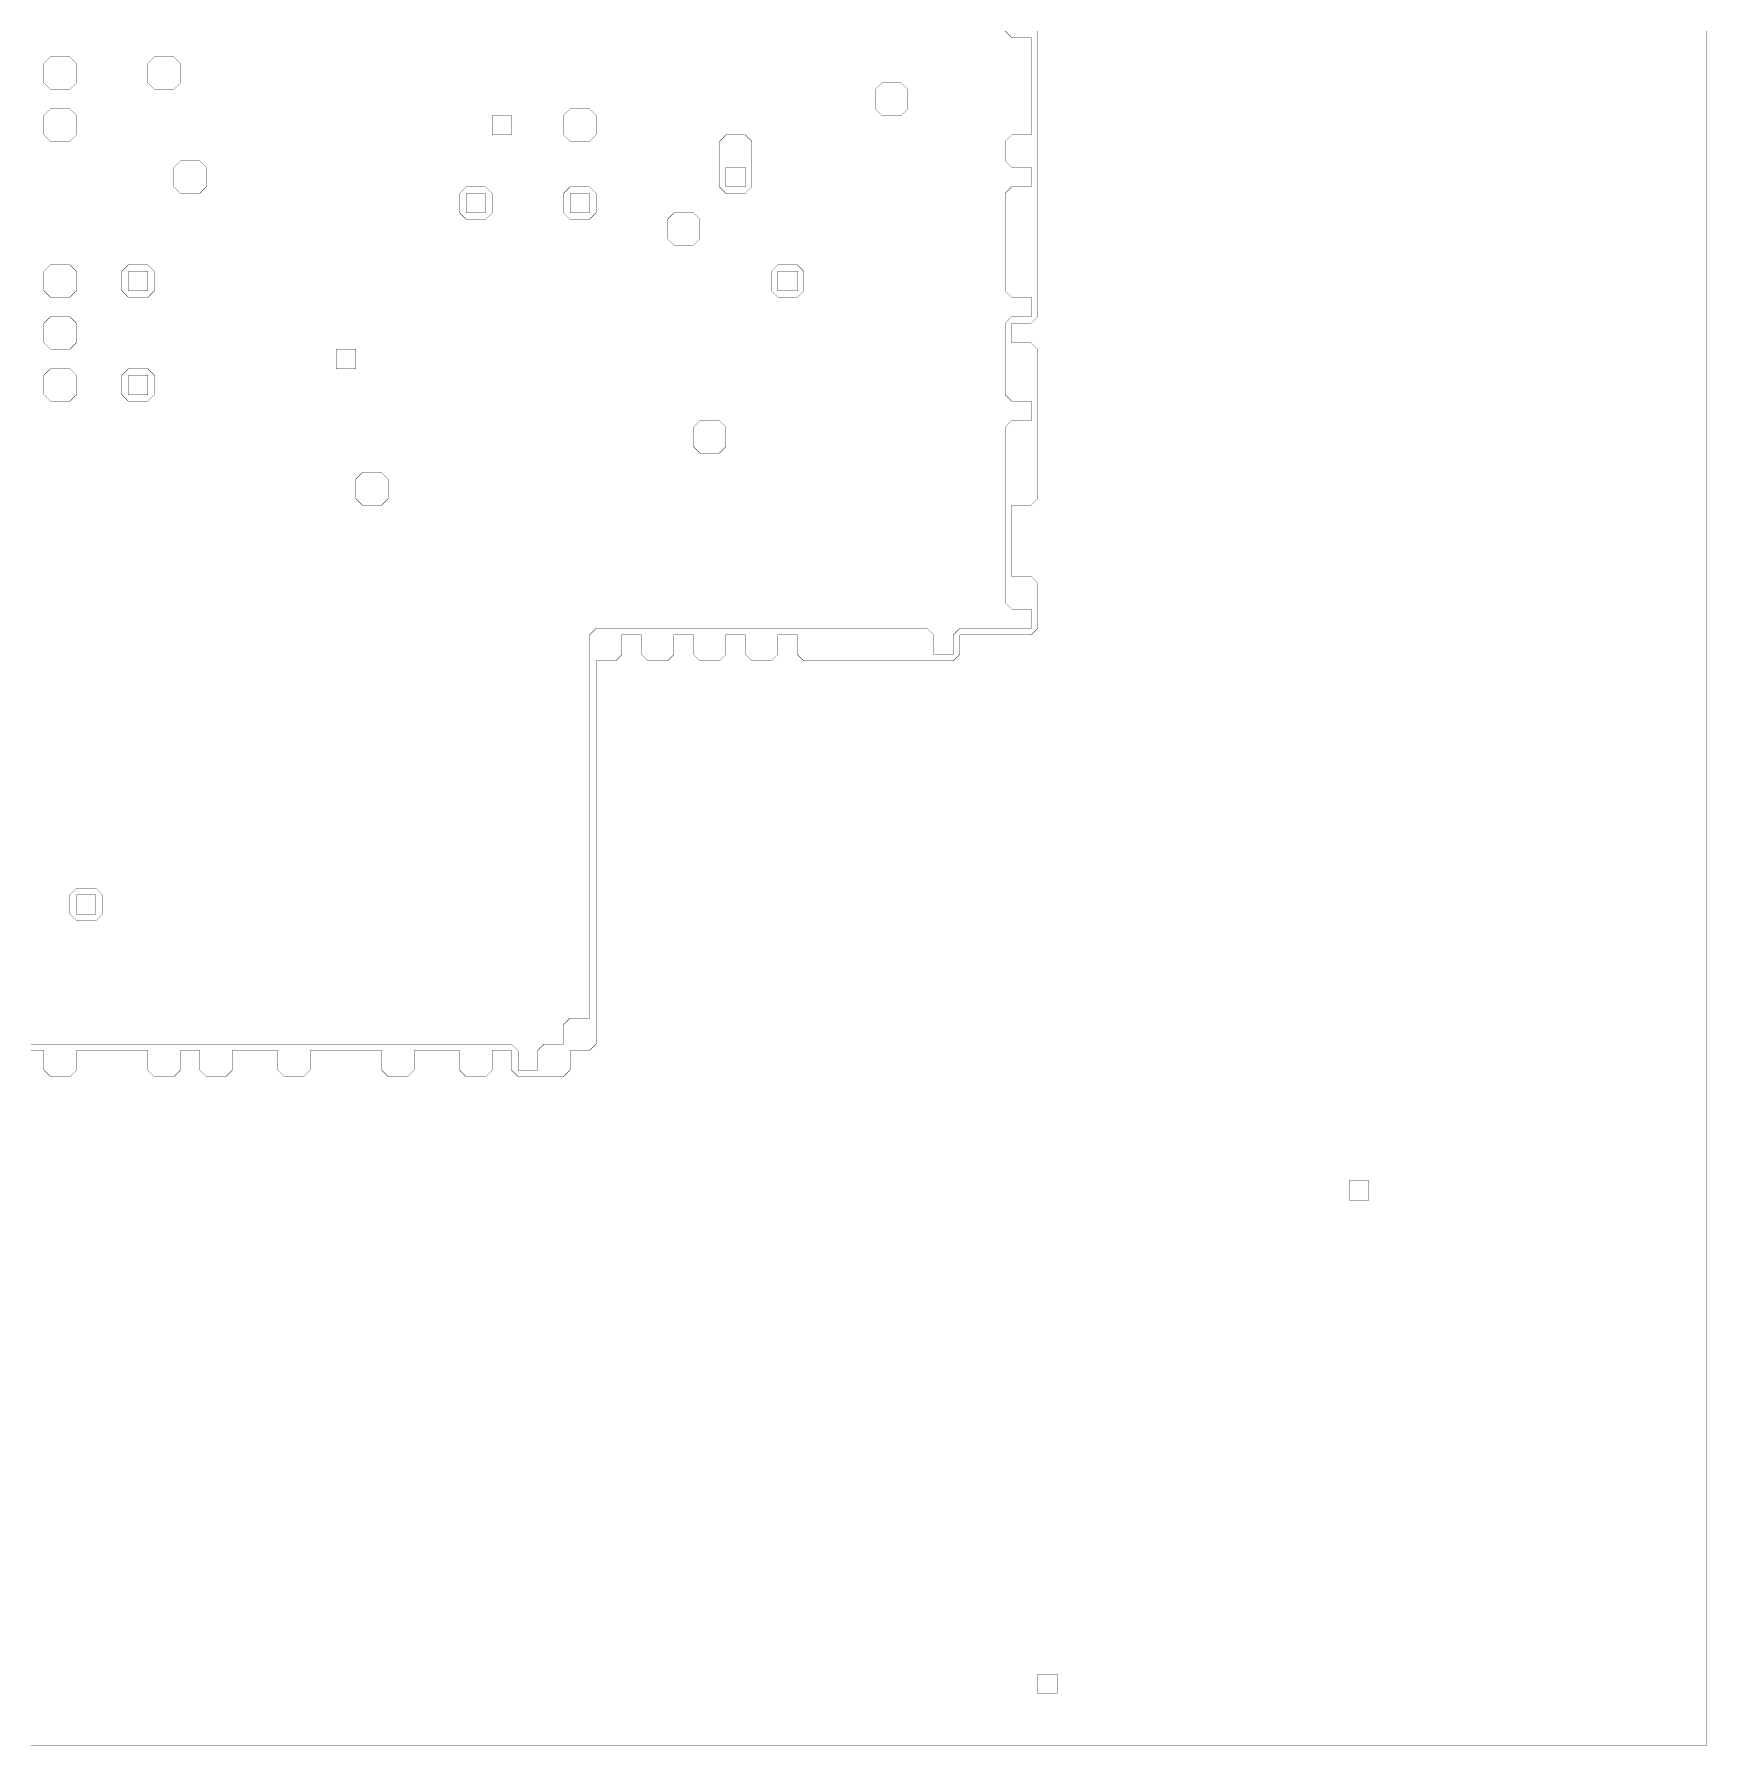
# Model space of a CAD drawing. Header units: metres. Extents: x 0 to 4990, y -4990 to 0.
# Drawn here: x 2476 to 4990, y -4990 to -2417 of the extents above; entities that cross this region are included whole.
import ezdxf

# ---------------------------------------------------------------- set-up
doc = ezdxf.new("R2010")
doc.units = ezdxf.units.M
for name, color, linetype in [('conductor', 1, 'Continuous'), ('dielectric', 8, 'Continuous'), ('substrate', 5, 'Continuous')]:
    doc.layers.add(name, color=color, linetype=linetype)

msp = doc.modelspace()

# ---------------------------------------------------------------- linework, layer by layer
at = {"layer": 'conductor', "const_width": 0.5}
msp.add_lwpolyline([(2470.703125, -3935.546875), (2480.46875, -3935.546875), (2490.234375, -3935.546875), (2500, -3935.546875), (2509.765625, -3935.546875), (2519.53125, -3935.546875), (2529.296875, -3935.546875), (2539.0625, -3935.546875), (2548.828125, -3935.546875), (2558.59375, -3935.546875), (2568.359375, -3935.546875), (2578.125, -3935.546875), (2587.890625, -3935.546875), (2597.65625, -3935.546875), (2607.421875, -3935.546875), (2617.1875, -3935.546875), (2626.953125, -3935.546875), (2636.71875, -3935.546875), (2646.484375, -3935.546875), (2656.25, -3935.546875), (2666.015625, -3935.546875), (2675.78125, -3935.546875), (2685.546875, -3935.546875), (2695.3125, -3935.546875), (2705.078125, -3935.546875), (2714.84375, -3935.546875), (2724.609375, -3935.546875), (2734.375, -3935.546875), (2744.140625, -3935.546875), (2753.90625, -3935.546875), (2763.671875, -3935.546875), (2773.4375, -3935.546875), (2783.203125, -3935.546875), (2792.96875, -3935.546875), (2802.734375, -3935.546875), (2812.5, -3935.546875), (2822.265625, -3935.546875), (2832.03125, -3935.546875), (2841.796875, -3935.546875), (2851.5625, -3935.546875), (2861.328125, -3935.546875), (2871.09375, -3935.546875), (2880.859375, -3935.546875), (2890.625, -3935.546875), (2900.390625, -3935.546875), (2910.15625, -3935.546875), (2919.921875, -3935.546875), (2929.6875, -3935.546875), (2939.453125, -3935.546875), (2949.21875, -3935.546875), (2958.984375, -3935.546875), (2968.75, -3935.546875), (2978.515625, -3935.546875), (2988.28125, -3935.546875), (2998.046875, -3935.546875), (3007.8125, -3935.546875), (3017.578125, -3935.546875), (3027.34375, -3935.546875), (3037.109375, -3935.546875), (3046.875, -3935.546875), (3056.640625, -3935.546875), (3066.40625, -3935.546875), (3076.171875, -3935.546875), (3085.9375, -3935.546875), (3095.703125, -3935.546875), (3105.46875, -3935.546875), (3115.234375, -3935.546875), (3125, -3935.546875), (3134.765625, -3935.546875), (3144.53125, -3935.546875), (3154.296875, -3935.546875), (3164.0625, -3935.546875), (3173.828125, -3935.546875), (3183.59375, -3935.546875), (3193.359375, -3935.546875), (3203.125, -3945.3125), (3203.125, -3955.078125), (3203.125, -3964.84375), (3203.125, -3974.609375), (3212.890625, -3974.609375), (3222.65625, -3974.609375), (3232.421875, -3974.609375), (3232.421875, -3964.84375), (3232.421875, -3955.078125), (3232.421875, -3945.3125), (3242.1875, -3935.546875), (3251.953125, -3935.546875), (3261.71875, -3935.546875), (3271.484375, -3935.546875), (3271.484375, -3925.78125), (3271.484375, -3916.015625), (3271.484375, -3906.25), (3281.25, -3896.484375), (3291.015625, -3896.484375), (3300.78125, -3896.484375), (3310.546875, -3896.484375), (3310.546875, -3886.71875), (3310.546875, -3876.953125), (3310.546875, -3867.1875), (3310.546875, -3857.421875), (3310.546875, -3847.65625), (3310.546875, -3837.890625), (3310.546875, -3828.125), (3310.546875, -3818.359375), (3310.546875, -3808.59375), (3310.546875, -3798.828125), (3310.546875, -3789.0625), (3310.546875, -3779.296875), (3310.546875, -3769.53125), (3310.546875, -3759.765625), (3310.546875, -3750), (3310.546875, -3740.234375), (3310.546875, -3730.46875), (3310.546875, -3720.703125), (3310.546875, -3710.9375), (3310.546875, -3701.171875), (3310.546875, -3691.40625), (3310.546875, -3681.640625), (3310.546875, -3671.875), (3310.546875, -3662.109375), (3310.546875, -3652.34375), (3310.546875, -3642.578125), (3310.546875, -3632.8125), (3310.546875, -3623.046875), (3310.546875, -3613.28125), (3310.546875, -3603.515625), (3310.546875, -3593.75), (3310.546875, -3583.984375), (3310.546875, -3574.21875), (3310.546875, -3564.453125), (3310.546875, -3554.6875), (3310.546875, -3544.921875), (3310.546875, -3535.15625), (3310.546875, -3525.390625), (3310.546875, -3515.625), (3310.546875, -3505.859375), (3310.546875, -3496.09375), (3310.546875, -3486.328125), (3310.546875, -3476.5625), (3310.546875, -3466.796875), (3310.546875, -3457.03125), (3310.546875, -3447.265625), (3310.546875, -3437.5), (3310.546875, -3427.734375), (3310.546875, -3417.96875), (3310.546875, -3408.203125), (3310.546875, -3398.4375), (3310.546875, -3388.671875), (3310.546875, -3378.90625), (3310.546875, -3369.140625), (3310.546875, -3359.375), (3310.546875, -3349.609375), (3310.546875, -3339.84375), (3310.546875, -3330.078125), (3310.546875, -3320.3125), (3320.3125, -3310.546875), (3330.078125, -3310.546875), (3339.84375, -3310.546875), (3349.609375, -3310.546875), (3359.375, -3310.546875), (3369.140625, -3310.546875), (3378.90625, -3310.546875), (3388.671875, -3310.546875), (3398.4375, -3310.546875), (3408.203125, -3310.546875), (3417.96875, -3310.546875), (3427.734375, -3310.546875), (3437.5, -3310.546875), (3447.265625, -3310.546875), (3457.03125, -3310.546875), (3466.796875, -3310.546875), (3476.5625, -3310.546875), (3486.328125, -3310.546875), (3496.09375, -3310.546875), (3505.859375, -3310.546875), (3515.625, -3310.546875), (3525.390625, -3310.546875), (3535.15625, -3310.546875), (3544.921875, -3310.546875), (3554.6875, -3310.546875), (3564.453125, -3310.546875), (3574.21875, -3310.546875), (3583.984375, -3310.546875), (3593.75, -3310.546875), (3603.515625, -3310.546875), (3613.28125, -3310.546875), (3623.046875, -3310.546875), (3632.8125, -3310.546875), (3642.578125, -3310.546875), (3652.34375, -3310.546875), (3662.109375, -3310.546875), (3671.875, -3310.546875), (3681.640625, -3310.546875), (3691.40625, -3310.546875), (3701.171875, -3310.546875), (3710.9375, -3310.546875), (3720.703125, -3310.546875), (3730.46875, -3310.546875), (3740.234375, -3310.546875), (3750, -3310.546875), (3759.765625, -3310.546875), (3769.53125, -3310.546875), (3779.296875, -3310.546875), (3789.0625, -3310.546875), (3798.828125, -3310.546875), (3808.59375, -3310.546875), (3818.359375, -3310.546875), (3828.125, -3320.3125), (3828.125, -3330.078125), (3828.125, -3339.84375), (3828.125, -3349.609375), (3837.890625, -3349.609375), (3847.65625, -3349.609375), (3857.421875, -3349.609375), (3857.421875, -3339.84375), (3857.421875, -3330.078125), (3857.421875, -3320.3125), (3867.1875, -3310.546875), (3876.953125, -3310.546875), (3886.71875, -3310.546875), (3896.484375, -3310.546875), (3906.25, -3310.546875), (3916.015625, -3310.546875), (3925.78125, -3310.546875), (3935.546875, -3310.546875), (3945.3125, -3310.546875), (3955.078125, -3310.546875), (3964.84375, -3310.546875), (3974.609375, -3310.546875), (3974.609375, -3300.78125), (3974.609375, -3291.015625), (3974.609375, -3281.25), (3964.84375, -3281.25), (3955.078125, -3281.25), (3945.3125, -3281.25), (3935.546875, -3271.484375), (3935.546875, -3261.71875), (3935.546875, -3251.953125), (3935.546875, -3242.1875), (3935.546875, -3232.421875), (3935.546875, -3222.65625), (3935.546875, -3212.890625), (3935.546875, -3203.125), (3935.546875, -3193.359375), (3935.546875, -3183.59375), (3935.546875, -3173.828125), (3935.546875, -3164.0625), (3935.546875, -3154.296875), (3935.546875, -3144.53125), (3935.546875, -3134.765625), (3935.546875, -3125), (3935.546875, -3115.234375), (3935.546875, -3105.46875), (3935.546875, -3095.703125), (3935.546875, -3085.9375), (3935.546875, -3076.171875), (3935.546875, -3066.40625), (3935.546875, -3056.640625), (3935.546875, -3046.875), (3935.546875, -3037.109375), (3935.546875, -3027.34375), (3935.546875, -3017.578125), (3935.546875, -3007.8125), (3945.3125, -2998.046875), (3955.078125, -2998.046875), (3964.84375, -2998.046875), (3974.609375, -2998.046875), (3974.609375, -2988.28125), (3974.609375, -2978.515625), (3974.609375, -2968.75), (3964.84375, -2968.75), (3955.078125, -2968.75), (3945.3125, -2968.75), (3935.546875, -2958.984375), (3935.546875, -2949.21875), (3935.546875, -2939.453125), (3935.546875, -2929.6875), (3935.546875, -2919.921875), (3935.546875, -2910.15625), (3935.546875, -2900.390625), (3935.546875, -2890.625), (3935.546875, -2880.859375), (3935.546875, -2871.09375), (3935.546875, -2861.328125), (3935.546875, -2851.5625), (3945.3125, -2841.796875), (3955.078125, -2841.796875), (3964.84375, -2841.796875), (3974.609375, -2841.796875), (3974.609375, -2832.03125), (3974.609375, -2822.265625), (3974.609375, -2812.5), (3964.84375, -2812.5), (3955.078125, -2812.5), (3945.3125, -2812.5), (3935.546875, -2802.734375), (3935.546875, -2792.96875), (3935.546875, -2783.203125), (3935.546875, -2773.4375), (3935.546875, -2763.671875), (3935.546875, -2753.90625), (3935.546875, -2744.140625), (3935.546875, -2734.375), (3935.546875, -2724.609375), (3935.546875, -2714.84375), (3935.546875, -2705.078125), (3935.546875, -2695.3125), (3935.546875, -2685.546875), (3935.546875, -2675.78125), (3935.546875, -2666.015625), (3935.546875, -2656.25), (3945.3125, -2646.484375), (3955.078125, -2646.484375), (3964.84375, -2646.484375), (3974.609375, -2646.484375), (3974.609375, -2636.71875), (3974.609375, -2626.953125), (3974.609375, -2617.1875), (3964.84375, -2617.1875), (3955.078125, -2617.1875), (3945.3125, -2617.1875), (3935.546875, -2607.421875), (3935.546875, -2597.65625), (3935.546875, -2587.890625), (3935.546875, -2578.125), (3945.3125, -2568.359375), (3955.078125, -2568.359375), (3964.84375, -2568.359375), (3974.609375, -2568.359375), (3974.609375, -2558.59375), (3974.609375, -2548.828125), (3974.609375, -2539.0625), (3974.609375, -2529.296875), (3974.609375, -2519.53125), (3974.609375, -2509.765625), (3974.609375, -2500), (3974.609375, -2490.234375), (3974.609375, -2480.46875), (3974.609375, -2470.703125), (3974.609375, -2460.9375), (3974.609375, -2451.171875), (3974.609375, -2441.40625), (3974.609375, -2431.640625), (3974.609375, -2421.875), (3964.84375, -2421.875), (3955.078125, -2421.875), (3945.3125, -2421.875), (3935.546875, -2412.109375)], dxfattribs=at)
for points in [[(2490.234375, -2460.9375), (2500, -2451.171875), (2509.765625, -2451.171875), (2519.53125, -2451.171875), (2529.296875, -2451.171875), (2539.0625, -2460.9375), (2539.0625, -2470.703125), (2539.0625, -2480.46875), (2539.0625, -2490.234375), (2529.296875, -2500), (2519.53125, -2500), (2509.765625, -2500), (2500, -2500), (2490.234375, -2490.234375), (2490.234375, -2480.46875), (2490.234375, -2470.703125)], [(2646.484375, -2460.9375), (2656.25, -2451.171875), (2666.015625, -2451.171875), (2675.78125, -2451.171875), (2685.546875, -2451.171875), (2695.3125, -2460.9375), (2695.3125, -2470.703125), (2695.3125, -2480.46875), (2695.3125, -2490.234375), (2685.546875, -2500), (2675.78125, -2500), (2666.015625, -2500), (2656.25, -2500), (2646.484375, -2490.234375), (2646.484375, -2480.46875), (2646.484375, -2470.703125)], [(3740.234375, -2500), (3750, -2490.234375), (3759.765625, -2490.234375), (3769.53125, -2490.234375), (3779.296875, -2490.234375), (3789.0625, -2500), (3789.0625, -2509.765625), (3789.0625, -2519.53125), (3789.0625, -2529.296875), (3779.296875, -2539.0625), (3769.53125, -2539.0625), (3759.765625, -2539.0625), (3750, -2539.0625), (3740.234375, -2529.296875), (3740.234375, -2519.53125), (3740.234375, -2509.765625)], [(2490.234375, -2539.0625), (2500, -2529.296875), (2509.765625, -2529.296875), (2519.53125, -2529.296875), (2529.296875, -2529.296875), (2539.0625, -2539.0625), (2539.0625, -2548.828125), (2539.0625, -2558.59375), (2539.0625, -2568.359375), (2529.296875, -2578.125), (2519.53125, -2578.125), (2509.765625, -2578.125), (2500, -2578.125), (2490.234375, -2568.359375), (2490.234375, -2558.59375), (2490.234375, -2548.828125)], [(3271.484375, -2539.0625), (3281.25, -2529.296875), (3291.015625, -2529.296875), (3300.78125, -2529.296875), (3310.546875, -2529.296875), (3320.3125, -2539.0625), (3320.3125, -2548.828125), (3320.3125, -2558.59375), (3320.3125, -2568.359375), (3310.546875, -2578.125), (3300.78125, -2578.125), (3291.015625, -2578.125), (3281.25, -2578.125), (3271.484375, -2568.359375), (3271.484375, -2558.59375), (3271.484375, -2548.828125)], [(3505.859375, -2578.125), (3515.625, -2568.359375), (3525.390625, -2568.359375), (3535.15625, -2568.359375), (3544.921875, -2568.359375), (3554.6875, -2578.125), (3554.6875, -2587.890625), (3554.6875, -2597.65625), (3554.6875, -2607.421875), (3554.6875, -2617.1875), (3554.6875, -2626.953125), (3554.6875, -2636.71875), (3554.6875, -2646.484375), (3544.921875, -2656.25), (3535.15625, -2656.25), (3525.390625, -2656.25), (3515.625, -2656.25), (3505.859375, -2646.484375), (3505.859375, -2636.71875), (3505.859375, -2626.953125), (3505.859375, -2617.1875), (3505.859375, -2607.421875), (3505.859375, -2597.65625), (3505.859375, -2587.890625)], [(2685.546875, -2617.1875), (2695.3125, -2607.421875), (2705.078125, -2607.421875), (2714.84375, -2607.421875), (2724.609375, -2607.421875), (2734.375, -2617.1875), (2734.375, -2626.953125), (2734.375, -2636.71875), (2734.375, -2646.484375), (2724.609375, -2656.25), (2714.84375, -2656.25), (2705.078125, -2656.25), (2695.3125, -2656.25), (2685.546875, -2646.484375), (2685.546875, -2636.71875), (2685.546875, -2626.953125)], [(3115.234375, -2656.25), (3125, -2646.484375), (3134.765625, -2646.484375), (3144.53125, -2646.484375), (3154.296875, -2646.484375), (3164.0625, -2656.25), (3164.0625, -2666.015625), (3164.0625, -2675.78125), (3164.0625, -2685.546875), (3154.296875, -2695.3125), (3144.53125, -2695.3125), (3134.765625, -2695.3125), (3125, -2695.3125), (3115.234375, -2685.546875), (3115.234375, -2675.78125), (3115.234375, -2666.015625)], [(3271.484375, -2656.25), (3281.25, -2646.484375), (3291.015625, -2646.484375), (3300.78125, -2646.484375), (3310.546875, -2646.484375), (3320.3125, -2656.25), (3320.3125, -2666.015625), (3320.3125, -2675.78125), (3320.3125, -2685.546875), (3310.546875, -2695.3125), (3300.78125, -2695.3125), (3291.015625, -2695.3125), (3281.25, -2695.3125), (3271.484375, -2685.546875), (3271.484375, -2675.78125), (3271.484375, -2666.015625)], [(3427.734375, -2695.3125), (3437.5, -2685.546875), (3447.265625, -2685.546875), (3457.03125, -2685.546875), (3466.796875, -2685.546875), (3476.5625, -2695.3125), (3476.5625, -2705.078125), (3476.5625, -2714.84375), (3476.5625, -2724.609375), (3466.796875, -2734.375), (3457.03125, -2734.375), (3447.265625, -2734.375), (3437.5, -2734.375), (3427.734375, -2724.609375), (3427.734375, -2714.84375), (3427.734375, -2705.078125)], [(2490.234375, -2773.4375), (2500, -2763.671875), (2509.765625, -2763.671875), (2519.53125, -2763.671875), (2529.296875, -2763.671875), (2539.0625, -2773.4375), (2539.0625, -2783.203125), (2539.0625, -2792.96875), (2539.0625, -2802.734375), (2529.296875, -2812.5), (2519.53125, -2812.5), (2509.765625, -2812.5), (2500, -2812.5), (2490.234375, -2802.734375), (2490.234375, -2792.96875), (2490.234375, -2783.203125)], [(2607.421875, -2773.4375), (2617.1875, -2763.671875), (2626.953125, -2763.671875), (2636.71875, -2763.671875), (2646.484375, -2763.671875), (2656.25, -2773.4375), (2656.25, -2783.203125), (2656.25, -2792.96875), (2656.25, -2802.734375), (2646.484375, -2812.5), (2636.71875, -2812.5), (2626.953125, -2812.5), (2617.1875, -2812.5), (2607.421875, -2802.734375), (2607.421875, -2792.96875), (2607.421875, -2783.203125)], [(3583.984375, -2773.4375), (3593.75, -2763.671875), (3603.515625, -2763.671875), (3613.28125, -2763.671875), (3623.046875, -2763.671875), (3632.8125, -2773.4375), (3632.8125, -2783.203125), (3632.8125, -2792.96875), (3632.8125, -2802.734375), (3623.046875, -2812.5), (3613.28125, -2812.5), (3603.515625, -2812.5), (3593.75, -2812.5), (3583.984375, -2802.734375), (3583.984375, -2792.96875), (3583.984375, -2783.203125)], [(2490.234375, -2851.5625), (2500, -2841.796875), (2509.765625, -2841.796875), (2519.53125, -2841.796875), (2529.296875, -2841.796875), (2539.0625, -2851.5625), (2539.0625, -2861.328125), (2539.0625, -2871.09375), (2539.0625, -2880.859375), (2529.296875, -2890.625), (2519.53125, -2890.625), (2509.765625, -2890.625), (2500, -2890.625), (2490.234375, -2880.859375), (2490.234375, -2871.09375), (2490.234375, -2861.328125)], [(2490.234375, -2929.6875), (2500, -2919.921875), (2509.765625, -2919.921875), (2519.53125, -2919.921875), (2529.296875, -2919.921875), (2539.0625, -2929.6875), (2539.0625, -2939.453125), (2539.0625, -2949.21875), (2539.0625, -2958.984375), (2529.296875, -2968.75), (2519.53125, -2968.75), (2509.765625, -2968.75), (2500, -2968.75), (2490.234375, -2958.984375), (2490.234375, -2949.21875), (2490.234375, -2939.453125)], [(2607.421875, -2929.6875), (2617.1875, -2919.921875), (2626.953125, -2919.921875), (2636.71875, -2919.921875), (2646.484375, -2919.921875), (2656.25, -2929.6875), (2656.25, -2939.453125), (2656.25, -2949.21875), (2656.25, -2958.984375), (2646.484375, -2968.75), (2636.71875, -2968.75), (2626.953125, -2968.75), (2617.1875, -2968.75), (2607.421875, -2958.984375), (2607.421875, -2949.21875), (2607.421875, -2939.453125)], [(3466.796875, -3007.8125), (3476.5625, -2998.046875), (3486.328125, -2998.046875), (3496.09375, -2998.046875), (3505.859375, -2998.046875), (3515.625, -3007.8125), (3515.625, -3017.578125), (3515.625, -3027.34375), (3515.625, -3037.109375), (3505.859375, -3046.875), (3496.09375, -3046.875), (3486.328125, -3046.875), (3476.5625, -3046.875), (3466.796875, -3037.109375), (3466.796875, -3027.34375), (3466.796875, -3017.578125)], [(2958.984375, -3085.9375), (2968.75, -3076.171875), (2978.515625, -3076.171875), (2988.28125, -3076.171875), (2998.046875, -3076.171875), (3007.8125, -3085.9375), (3007.8125, -3095.703125), (3007.8125, -3105.46875), (3007.8125, -3115.234375), (2998.046875, -3125), (2988.28125, -3125), (2978.515625, -3125), (2968.75, -3125), (2958.984375, -3115.234375), (2958.984375, -3105.46875), (2958.984375, -3095.703125)], [(2529.296875, -3710.9375), (2539.0625, -3701.171875), (2548.828125, -3701.171875), (2558.59375, -3701.171875), (2568.359375, -3701.171875), (2578.125, -3710.9375), (2578.125, -3720.703125), (2578.125, -3730.46875), (2578.125, -3740.234375), (2568.359375, -3750), (2558.59375, -3750), (2548.828125, -3750), (2539.0625, -3750), (2529.296875, -3740.234375), (2529.296875, -3730.46875), (2529.296875, -3720.703125)]]:
    msp.add_lwpolyline(points, close=True, dxfattribs=at)
at = {"layer": 'dielectric', "const_width": 0.5}
for points in [[(4453.125, -4140.625), (4453.125, -4150.390625), (4453.125, -4160.15625), (4453.125, -4169.921875), (4462.890625, -4169.921875), (4472.65625, -4169.921875), (4482.421875, -4169.921875), (4482.421875, -4160.15625), (4482.421875, -4150.390625), (4482.421875, -4140.625), (4472.65625, -4140.625), (4462.890625, -4140.625)], [(3984.375, -4882.8125), (3984.375, -4892.578125), (3984.375, -4902.34375), (3984.375, -4912.109375), (3994.140625, -4912.109375), (4003.90625, -4912.109375), (4013.671875, -4912.109375), (4013.671875, -4902.34375), (4013.671875, -4892.578125), (4013.671875, -4882.8125), (4003.90625, -4882.8125), (3994.140625, -4882.8125)]]:
    msp.add_lwpolyline(points, close=True, dxfattribs=at)
at = {"layer": 'substrate', "const_width": 0.5}
for points in [[(2470.703125, -4990.234375), (2480.46875, -4990.234375), (2490.234375, -4990.234375), (2500, -4990.234375), (2509.765625, -4990.234375), (2519.53125, -4990.234375), (2529.296875, -4990.234375), (2539.0625, -4990.234375), (2548.828125, -4990.234375), (2558.59375, -4990.234375), (2568.359375, -4990.234375), (2578.125, -4990.234375), (2587.890625, -4990.234375), (2597.65625, -4990.234375), (2607.421875, -4990.234375), (2617.1875, -4990.234375), (2626.953125, -4990.234375), (2636.71875, -4990.234375), (2646.484375, -4990.234375), (2656.25, -4990.234375), (2666.015625, -4990.234375), (2675.78125, -4990.234375), (2685.546875, -4990.234375), (2695.3125, -4990.234375), (2705.078125, -4990.234375), (2714.84375, -4990.234375), (2724.609375, -4990.234375), (2734.375, -4990.234375), (2744.140625, -4990.234375), (2753.90625, -4990.234375), (2763.671875, -4990.234375), (2773.4375, -4990.234375), (2783.203125, -4990.234375), (2792.96875, -4990.234375), (2802.734375, -4990.234375), (2812.5, -4990.234375), (2822.265625, -4990.234375), (2832.03125, -4990.234375), (2841.796875, -4990.234375), (2851.5625, -4990.234375), (2861.328125, -4990.234375), (2871.09375, -4990.234375), (2880.859375, -4990.234375), (2890.625, -4990.234375), (2900.390625, -4990.234375), (2910.15625, -4990.234375), (2919.921875, -4990.234375), (2929.6875, -4990.234375), (2939.453125, -4990.234375), (2949.21875, -4990.234375), (2958.984375, -4990.234375), (2968.75, -4990.234375), (2978.515625, -4990.234375), (2988.28125, -4990.234375), (2998.046875, -4990.234375), (3007.8125, -4990.234375), (3017.578125, -4990.234375), (3027.34375, -4990.234375), (3037.109375, -4990.234375), (3046.875, -4990.234375), (3056.640625, -4990.234375), (3066.40625, -4990.234375), (3076.171875, -4990.234375), (3085.9375, -4990.234375), (3095.703125, -4990.234375), (3105.46875, -4990.234375), (3115.234375, -4990.234375), (3125, -4990.234375), (3134.765625, -4990.234375), (3144.53125, -4990.234375), (3154.296875, -4990.234375), (3164.0625, -4990.234375), (3173.828125, -4990.234375), (3183.59375, -4990.234375), (3193.359375, -4990.234375), (3203.125, -4990.234375), (3212.890625, -4990.234375), (3222.65625, -4990.234375), (3232.421875, -4990.234375), (3242.1875, -4990.234375), (3251.953125, -4990.234375), (3261.71875, -4990.234375), (3271.484375, -4990.234375), (3281.25, -4990.234375), (3291.015625, -4990.234375), (3300.78125, -4990.234375), (3310.546875, -4990.234375), (3320.3125, -4990.234375), (3330.078125, -4990.234375), (3339.84375, -4990.234375), (3349.609375, -4990.234375), (3359.375, -4990.234375), (3369.140625, -4990.234375), (3378.90625, -4990.234375), (3388.671875, -4990.234375), (3398.4375, -4990.234375), (3408.203125, -4990.234375), (3417.96875, -4990.234375), (3427.734375, -4990.234375), (3437.5, -4990.234375), (3447.265625, -4990.234375), (3457.03125, -4990.234375), (3466.796875, -4990.234375), (3476.5625, -4990.234375), (3486.328125, -4990.234375), (3496.09375, -4990.234375), (3505.859375, -4990.234375), (3515.625, -4990.234375), (3525.390625, -4990.234375), (3535.15625, -4990.234375), (3544.921875, -4990.234375), (3554.6875, -4990.234375), (3564.453125, -4990.234375), (3574.21875, -4990.234375), (3583.984375, -4990.234375), (3593.75, -4990.234375), (3603.515625, -4990.234375), (3613.28125, -4990.234375), (3623.046875, -4990.234375), (3632.8125, -4990.234375), (3642.578125, -4990.234375), (3652.34375, -4990.234375), (3662.109375, -4990.234375), (3671.875, -4990.234375), (3681.640625, -4990.234375), (3691.40625, -4990.234375), (3701.171875, -4990.234375), (3710.9375, -4990.234375), (3720.703125, -4990.234375), (3730.46875, -4990.234375), (3740.234375, -4990.234375), (3750, -4990.234375), (3759.765625, -4990.234375), (3769.53125, -4990.234375), (3779.296875, -4990.234375), (3789.0625, -4990.234375), (3798.828125, -4990.234375), (3808.59375, -4990.234375), (3818.359375, -4990.234375), (3828.125, -4990.234375), (3837.890625, -4990.234375), (3847.65625, -4990.234375), (3857.421875, -4990.234375), (3867.1875, -4990.234375), (3876.953125, -4990.234375), (3886.71875, -4990.234375), (3896.484375, -4990.234375), (3906.25, -4990.234375), (3916.015625, -4990.234375), (3925.78125, -4990.234375), (3935.546875, -4990.234375), (3945.3125, -4990.234375), (3955.078125, -4990.234375), (3964.84375, -4990.234375), (3974.609375, -4990.234375), (3984.375, -4990.234375), (3994.140625, -4990.234375), (4003.90625, -4990.234375), (4013.671875, -4990.234375), (4023.4375, -4990.234375), (4033.203125, -4990.234375), (4042.96875, -4990.234375), (4052.734375, -4990.234375), (4062.5, -4990.234375), (4072.265625, -4990.234375), (4082.03125, -4990.234375), (4091.796875, -4990.234375), (4101.5625, -4990.234375), (4111.328125, -4990.234375), (4121.09375, -4990.234375), (4130.859375, -4990.234375), (4140.625, -4990.234375), (4150.390625, -4990.234375), (4160.15625, -4990.234375), (4169.921875, -4990.234375), (4179.6875, -4990.234375), (4189.453125, -4990.234375), (4199.21875, -4990.234375), (4208.984375, -4990.234375), (4218.75, -4990.234375), (4228.515625, -4990.234375), (4238.28125, -4990.234375), (4248.046875, -4990.234375), (4257.8125, -4990.234375), (4267.578125, -4990.234375), (4277.34375, -4990.234375), (4287.109375, -4990.234375), (4296.875, -4990.234375), (4306.640625, -4990.234375), (4316.40625, -4990.234375), (4326.171875, -4990.234375), (4335.9375, -4990.234375), (4345.703125, -4990.234375), (4355.46875, -4990.234375), (4365.234375, -4990.234375), (4375, -4990.234375), (4384.765625, -4990.234375), (4394.53125, -4990.234375), (4404.296875, -4990.234375), (4414.0625, -4990.234375), (4423.828125, -4990.234375), (4433.59375, -4990.234375), (4443.359375, -4990.234375), (4453.125, -4990.234375), (4462.890625, -4990.234375), (4472.65625, -4990.234375), (4482.421875, -4990.234375), (4492.1875, -4990.234375), (4501.953125, -4990.234375), (4511.71875, -4990.234375), (4521.484375, -4990.234375), (4531.25, -4990.234375), (4541.015625, -4990.234375), (4550.78125, -4990.234375), (4560.546875, -4990.234375), (4570.3125, -4990.234375), (4580.078125, -4990.234375), (4589.84375, -4990.234375), (4599.609375, -4990.234375), (4609.375, -4990.234375), (4619.140625, -4990.234375), (4628.90625, -4990.234375), (4638.671875, -4990.234375), (4648.4375, -4990.234375), (4658.203125, -4990.234375), (4667.96875, -4990.234375), (4677.734375, -4990.234375), (4687.5, -4990.234375), (4697.265625, -4990.234375), (4707.03125, -4990.234375), (4716.796875, -4990.234375), (4726.5625, -4990.234375), (4736.328125, -4990.234375), (4746.09375, -4990.234375), (4755.859375, -4990.234375), (4765.625, -4990.234375), (4775.390625, -4990.234375), (4785.15625, -4990.234375), (4794.921875, -4990.234375), (4804.6875, -4990.234375), (4814.453125, -4990.234375), (4824.21875, -4990.234375), (4833.984375, -4990.234375), (4843.75, -4990.234375), (4853.515625, -4990.234375), (4863.28125, -4990.234375), (4873.046875, -4990.234375), (4882.8125, -4990.234375), (4892.578125, -4990.234375), (4902.34375, -4990.234375), (4912.109375, -4990.234375), (4921.875, -4990.234375), (4931.640625, -4990.234375), (4941.40625, -4990.234375), (4951.171875, -4990.234375), (4960.9375, -4990.234375), (4970.703125, -4990.234375), (4980.46875, -4990.234375), (4990.234375, -4990.234375), (4990.234375, -4980.46875), (4990.234375, -4970.703125), (4990.234375, -4960.9375), (4990.234375, -4951.171875), (4990.234375, -4941.40625), (4990.234375, -4931.640625), (4990.234375, -4921.875), (4990.234375, -4912.109375), (4990.234375, -4902.34375), (4990.234375, -4892.578125), (4990.234375, -4882.8125), (4990.234375, -4873.046875), (4990.234375, -4863.28125), (4990.234375, -4853.515625), (4990.234375, -4843.75), (4990.234375, -4833.984375), (4990.234375, -4824.21875), (4990.234375, -4814.453125), (4990.234375, -4804.6875), (4990.234375, -4794.921875), (4990.234375, -4785.15625), (4990.234375, -4775.390625), (4990.234375, -4765.625), (4990.234375, -4755.859375), (4990.234375, -4746.09375), (4990.234375, -4736.328125), (4990.234375, -4726.5625), (4990.234375, -4716.796875), (4990.234375, -4707.03125), (4990.234375, -4697.265625), (4990.234375, -4687.5), (4990.234375, -4677.734375), (4990.234375, -4667.96875), (4990.234375, -4658.203125), (4990.234375, -4648.4375), (4990.234375, -4638.671875), (4990.234375, -4628.90625), (4990.234375, -4619.140625), (4990.234375, -4609.375), (4990.234375, -4599.609375), (4990.234375, -4589.84375), (4990.234375, -4580.078125), (4990.234375, -4570.3125), (4990.234375, -4560.546875), (4990.234375, -4550.78125), (4990.234375, -4541.015625), (4990.234375, -4531.25), (4990.234375, -4521.484375), (4990.234375, -4511.71875), (4990.234375, -4501.953125), (4990.234375, -4492.1875), (4990.234375, -4482.421875), (4990.234375, -4472.65625), (4990.234375, -4462.890625), (4990.234375, -4453.125), (4990.234375, -4443.359375), (4990.234375, -4433.59375), (4990.234375, -4423.828125), (4990.234375, -4414.0625), (4990.234375, -4404.296875), (4990.234375, -4394.53125), (4990.234375, -4384.765625), (4990.234375, -4375), (4990.234375, -4365.234375), (4990.234375, -4355.46875), (4990.234375, -4345.703125), (4990.234375, -4335.9375), (4990.234375, -4326.171875), (4990.234375, -4316.40625), (4990.234375, -4306.640625), (4990.234375, -4296.875), (4990.234375, -4287.109375), (4990.234375, -4277.34375), (4990.234375, -4267.578125), (4990.234375, -4257.8125), (4990.234375, -4248.046875), (4990.234375, -4238.28125), (4990.234375, -4228.515625), (4990.234375, -4218.75), (4990.234375, -4208.984375), (4990.234375, -4199.21875), (4990.234375, -4189.453125), (4990.234375, -4179.6875), (4990.234375, -4169.921875), (4990.234375, -4160.15625), (4990.234375, -4150.390625), (4990.234375, -4140.625), (4990.234375, -4130.859375), (4990.234375, -4121.09375), (4990.234375, -4111.328125), (4990.234375, -4101.5625), (4990.234375, -4091.796875), (4990.234375, -4082.03125), (4990.234375, -4072.265625), (4990.234375, -4062.5), (4990.234375, -4052.734375), (4990.234375, -4042.96875), (4990.234375, -4033.203125), (4990.234375, -4023.4375), (4990.234375, -4013.671875), (4990.234375, -4003.90625), (4990.234375, -3994.140625), (4990.234375, -3984.375), (4990.234375, -3974.609375), (4990.234375, -3964.84375), (4990.234375, -3955.078125), (4990.234375, -3945.3125), (4990.234375, -3935.546875), (4990.234375, -3925.78125), (4990.234375, -3916.015625), (4990.234375, -3906.25), (4990.234375, -3896.484375), (4990.234375, -3886.71875), (4990.234375, -3876.953125), (4990.234375, -3867.1875), (4990.234375, -3857.421875), (4990.234375, -3847.65625), (4990.234375, -3837.890625), (4990.234375, -3828.125), (4990.234375, -3818.359375), (4990.234375, -3808.59375), (4990.234375, -3798.828125), (4990.234375, -3789.0625), (4990.234375, -3779.296875), (4990.234375, -3769.53125), (4990.234375, -3759.765625), (4990.234375, -3750), (4990.234375, -3740.234375), (4990.234375, -3730.46875), (4990.234375, -3720.703125), (4990.234375, -3710.9375), (4990.234375, -3701.171875), (4990.234375, -3691.40625), (4990.234375, -3681.640625), (4990.234375, -3671.875), (4990.234375, -3662.109375), (4990.234375, -3652.34375), (4990.234375, -3642.578125), (4990.234375, -3632.8125), (4990.234375, -3623.046875), (4990.234375, -3613.28125), (4990.234375, -3603.515625), (4990.234375, -3593.75), (4990.234375, -3583.984375), (4990.234375, -3574.21875), (4990.234375, -3564.453125), (4990.234375, -3554.6875), (4990.234375, -3544.921875), (4990.234375, -3535.15625), (4990.234375, -3525.390625), (4990.234375, -3515.625), (4990.234375, -3505.859375), (4990.234375, -3496.09375), (4990.234375, -3486.328125), (4990.234375, -3476.5625), (4990.234375, -3466.796875), (4990.234375, -3457.03125), (4990.234375, -3447.265625), (4990.234375, -3437.5), (4990.234375, -3427.734375), (4990.234375, -3417.96875), (4990.234375, -3408.203125), (4990.234375, -3398.4375), (4990.234375, -3388.671875), (4990.234375, -3378.90625), (4990.234375, -3369.140625), (4990.234375, -3359.375), (4990.234375, -3349.609375), (4990.234375, -3339.84375), (4990.234375, -3330.078125), (4990.234375, -3320.3125), (4990.234375, -3310.546875), (4990.234375, -3300.78125), (4990.234375, -3291.015625), (4990.234375, -3281.25), (4990.234375, -3271.484375), (4990.234375, -3261.71875), (4990.234375, -3251.953125), (4990.234375, -3242.1875), (4990.234375, -3232.421875), (4990.234375, -3222.65625), (4990.234375, -3212.890625), (4990.234375, -3203.125), (4990.234375, -3193.359375), (4990.234375, -3183.59375), (4990.234375, -3173.828125), (4990.234375, -3164.0625), (4990.234375, -3154.296875), (4990.234375, -3144.53125), (4990.234375, -3134.765625), (4990.234375, -3125), (4990.234375, -3115.234375), (4990.234375, -3105.46875), (4990.234375, -3095.703125), (4990.234375, -3085.9375), (4990.234375, -3076.171875), (4990.234375, -3066.40625), (4990.234375, -3056.640625), (4990.234375, -3046.875), (4990.234375, -3037.109375), (4990.234375, -3027.34375), (4990.234375, -3017.578125), (4990.234375, -3007.8125), (4990.234375, -2998.046875), (4990.234375, -2988.28125), (4990.234375, -2978.515625), (4990.234375, -2968.75), (4990.234375, -2958.984375), (4990.234375, -2949.21875), (4990.234375, -2939.453125), (4990.234375, -2929.6875), (4990.234375, -2919.921875), (4990.234375, -2910.15625), (4990.234375, -2900.390625), (4990.234375, -2890.625), (4990.234375, -2880.859375), (4990.234375, -2871.09375), (4990.234375, -2861.328125), (4990.234375, -2851.5625), (4990.234375, -2841.796875), (4990.234375, -2832.03125), (4990.234375, -2822.265625), (4990.234375, -2812.5), (4990.234375, -2802.734375), (4990.234375, -2792.96875), (4990.234375, -2783.203125), (4990.234375, -2773.4375), (4990.234375, -2763.671875), (4990.234375, -2753.90625), (4990.234375, -2744.140625), (4990.234375, -2734.375), (4990.234375, -2724.609375), (4990.234375, -2714.84375), (4990.234375, -2705.078125), (4990.234375, -2695.3125), (4990.234375, -2685.546875), (4990.234375, -2675.78125), (4990.234375, -2666.015625), (4990.234375, -2656.25), (4990.234375, -2646.484375), (4990.234375, -2636.71875), (4990.234375, -2626.953125), (4990.234375, -2617.1875), (4990.234375, -2607.421875), (4990.234375, -2597.65625), (4990.234375, -2587.890625), (4990.234375, -2578.125), (4990.234375, -2568.359375), (4990.234375, -2558.59375), (4990.234375, -2548.828125), (4990.234375, -2539.0625), (4990.234375, -2529.296875), (4990.234375, -2519.53125), (4990.234375, -2509.765625), (4990.234375, -2500), (4990.234375, -2490.234375), (4990.234375, -2480.46875), (4990.234375, -2470.703125), (4990.234375, -2460.9375), (4990.234375, -2451.171875), (4990.234375, -2441.40625), (4990.234375, -2431.640625), (4990.234375, -2421.875), (4990.234375, -2412.109375)], [(3984.375, -2412.109375), (3984.375, -2421.875), (3984.375, -2431.640625), (3984.375, -2441.40625), (3984.375, -2451.171875), (3984.375, -2460.9375), (3984.375, -2470.703125), (3984.375, -2480.46875), (3984.375, -2490.234375), (3984.375, -2500), (3984.375, -2509.765625), (3984.375, -2519.53125), (3984.375, -2529.296875), (3984.375, -2539.0625), (3984.375, -2548.828125), (3984.375, -2558.59375), (3984.375, -2568.359375), (3984.375, -2578.125), (3984.375, -2587.890625), (3984.375, -2597.65625), (3984.375, -2607.421875), (3984.375, -2617.1875), (3984.375, -2626.953125), (3984.375, -2636.71875), (3984.375, -2646.484375), (3984.375, -2656.25), (3984.375, -2666.015625), (3984.375, -2675.78125), (3984.375, -2685.546875), (3984.375, -2695.3125), (3984.375, -2705.078125), (3984.375, -2714.84375), (3984.375, -2724.609375), (3984.375, -2734.375), (3984.375, -2744.140625), (3984.375, -2753.90625), (3984.375, -2763.671875), (3984.375, -2773.4375), (3984.375, -2783.203125), (3984.375, -2792.96875), (3984.375, -2802.734375), (3984.375, -2812.5), (3984.375, -2822.265625), (3984.375, -2832.03125), (3984.375, -2841.796875), (3974.609375, -2851.5625), (3964.84375, -2851.5625), (3955.078125, -2851.5625), (3945.3125, -2851.5625), (3945.3125, -2861.328125), (3945.3125, -2871.09375), (3945.3125, -2880.859375), (3955.078125, -2880.859375), (3964.84375, -2880.859375), (3974.609375, -2880.859375), (3984.375, -2890.625), (3984.375, -2900.390625), (3984.375, -2910.15625), (3984.375, -2919.921875), (3984.375, -2929.6875), (3984.375, -2939.453125), (3984.375, -2949.21875), (3984.375, -2958.984375), (3984.375, -2968.75), (3984.375, -2978.515625), (3984.375, -2988.28125), (3984.375, -2998.046875), (3984.375, -3007.8125), (3984.375, -3017.578125), (3984.375, -3027.34375), (3984.375, -3037.109375), (3984.375, -3046.875), (3984.375, -3056.640625), (3984.375, -3066.40625), (3984.375, -3076.171875), (3984.375, -3085.9375), (3984.375, -3095.703125), (3984.375, -3105.46875), (3984.375, -3115.234375), (3974.609375, -3125), (3964.84375, -3125), (3955.078125, -3125), (3945.3125, -3125), (3945.3125, -3134.765625), (3945.3125, -3144.53125), (3945.3125, -3154.296875), (3945.3125, -3164.0625), (3945.3125, -3173.828125), (3945.3125, -3183.59375), (3945.3125, -3193.359375), (3945.3125, -3203.125), (3945.3125, -3212.890625), (3945.3125, -3222.65625), (3945.3125, -3232.421875), (3955.078125, -3232.421875), (3964.84375, -3232.421875), (3974.609375, -3232.421875), (3984.375, -3242.1875), (3984.375, -3251.953125), (3984.375, -3261.71875), (3984.375, -3271.484375), (3984.375, -3281.25), (3984.375, -3291.015625), (3984.375, -3300.78125), (3984.375, -3310.546875), (3974.609375, -3320.3125), (3964.84375, -3320.3125), (3955.078125, -3320.3125), (3945.3125, -3320.3125), (3935.546875, -3320.3125), (3925.78125, -3320.3125), (3916.015625, -3320.3125), (3906.25, -3320.3125), (3896.484375, -3320.3125), (3886.71875, -3320.3125), (3876.953125, -3320.3125), (3867.1875, -3320.3125), (3867.1875, -3330.078125), (3867.1875, -3339.84375), (3867.1875, -3349.609375), (3857.421875, -3359.375), (3847.65625, -3359.375), (3837.890625, -3359.375), (3828.125, -3359.375), (3818.359375, -3359.375), (3808.59375, -3359.375), (3798.828125, -3359.375), (3789.0625, -3359.375), (3779.296875, -3359.375), (3769.53125, -3359.375), (3759.765625, -3359.375), (3750, -3359.375), (3740.234375, -3359.375), (3730.46875, -3359.375), (3720.703125, -3359.375), (3710.9375, -3359.375), (3701.171875, -3359.375), (3691.40625, -3359.375), (3681.640625, -3359.375), (3671.875, -3359.375), (3662.109375, -3359.375), (3652.34375, -3359.375), (3642.578125, -3359.375), (3632.8125, -3359.375), (3623.046875, -3349.609375), (3623.046875, -3339.84375), (3623.046875, -3330.078125), (3623.046875, -3320.3125), (3613.28125, -3320.3125), (3603.515625, -3320.3125), (3593.75, -3320.3125), (3593.75, -3330.078125), (3593.75, -3339.84375), (3593.75, -3349.609375), (3583.984375, -3359.375), (3574.21875, -3359.375), (3564.453125, -3359.375), (3554.6875, -3359.375), (3544.921875, -3349.609375), (3544.921875, -3339.84375), (3544.921875, -3330.078125), (3544.921875, -3320.3125), (3535.15625, -3320.3125), (3525.390625, -3320.3125), (3515.625, -3320.3125), (3515.625, -3330.078125), (3515.625, -3339.84375), (3515.625, -3349.609375), (3505.859375, -3359.375), (3496.09375, -3359.375), (3486.328125, -3359.375), (3476.5625, -3359.375), (3466.796875, -3349.609375), (3466.796875, -3339.84375), (3466.796875, -3330.078125), (3466.796875, -3320.3125), (3457.03125, -3320.3125), (3447.265625, -3320.3125), (3437.5, -3320.3125), (3437.5, -3330.078125), (3437.5, -3339.84375), (3437.5, -3349.609375), (3427.734375, -3359.375), (3417.96875, -3359.375), (3408.203125, -3359.375), (3398.4375, -3359.375), (3388.671875, -3349.609375), (3388.671875, -3339.84375), (3388.671875, -3330.078125), (3388.671875, -3320.3125), (3378.90625, -3320.3125), (3369.140625, -3320.3125), (3359.375, -3320.3125), (3359.375, -3330.078125), (3359.375, -3339.84375), (3359.375, -3349.609375), (3349.609375, -3359.375), (3339.84375, -3359.375), (3330.078125, -3359.375), (3320.3125, -3359.375), (3320.3125, -3369.140625), (3320.3125, -3378.90625), (3320.3125, -3388.671875), (3320.3125, -3398.4375), (3320.3125, -3408.203125), (3320.3125, -3417.96875), (3320.3125, -3427.734375), (3320.3125, -3437.5), (3320.3125, -3447.265625), (3320.3125, -3457.03125), (3320.3125, -3466.796875), (3320.3125, -3476.5625), (3320.3125, -3486.328125), (3320.3125, -3496.09375), (3320.3125, -3505.859375), (3320.3125, -3515.625), (3320.3125, -3525.390625), (3320.3125, -3535.15625), (3320.3125, -3544.921875), (3320.3125, -3554.6875), (3320.3125, -3564.453125), (3320.3125, -3574.21875), (3320.3125, -3583.984375), (3320.3125, -3593.75), (3320.3125, -3603.515625), (3320.3125, -3613.28125), (3320.3125, -3623.046875), (3320.3125, -3632.8125), (3320.3125, -3642.578125), (3320.3125, -3652.34375), (3320.3125, -3662.109375), (3320.3125, -3671.875), (3320.3125, -3681.640625), (3320.3125, -3691.40625), (3320.3125, -3701.171875), (3320.3125, -3710.9375), (3320.3125, -3720.703125), (3320.3125, -3730.46875), (3320.3125, -3740.234375), (3320.3125, -3750), (3320.3125, -3759.765625), (3320.3125, -3769.53125), (3320.3125, -3779.296875), (3320.3125, -3789.0625), (3320.3125, -3798.828125), (3320.3125, -3808.59375), (3320.3125, -3818.359375), (3320.3125, -3828.125), (3320.3125, -3837.890625), (3320.3125, -3847.65625), (3320.3125, -3857.421875), (3320.3125, -3867.1875), (3320.3125, -3876.953125), (3320.3125, -3886.71875), (3320.3125, -3896.484375), (3320.3125, -3906.25), (3320.3125, -3916.015625), (3320.3125, -3925.78125), (3320.3125, -3935.546875), (3310.546875, -3945.3125), (3300.78125, -3945.3125), (3291.015625, -3945.3125), (3281.25, -3945.3125), (3281.25, -3955.078125), (3281.25, -3964.84375), (3281.25, -3974.609375), (3271.484375, -3984.375), (3261.71875, -3984.375), (3251.953125, -3984.375), (3242.1875, -3984.375), (3232.421875, -3984.375), (3222.65625, -3984.375), (3212.890625, -3984.375), (3203.125, -3984.375), (3193.359375, -3974.609375), (3193.359375, -3964.84375), (3193.359375, -3955.078125), (3193.359375, -3945.3125), (3183.59375, -3945.3125), (3173.828125, -3945.3125), (3164.0625, -3945.3125), (3164.0625, -3955.078125), (3164.0625, -3964.84375), (3164.0625, -3974.609375), (3154.296875, -3984.375), (3144.53125, -3984.375), (3134.765625, -3984.375), (3125, -3984.375), (3115.234375, -3974.609375), (3115.234375, -3964.84375), (3115.234375, -3955.078125), (3115.234375, -3945.3125), (3105.46875, -3945.3125), (3095.703125, -3945.3125), (3085.9375, -3945.3125), (3076.171875, -3945.3125), (3066.40625, -3945.3125), (3056.640625, -3945.3125), (3046.875, -3945.3125), (3046.875, -3955.078125), (3046.875, -3964.84375), (3046.875, -3974.609375), (3037.109375, -3984.375), (3027.34375, -3984.375), (3017.578125, -3984.375), (3007.8125, -3984.375), (2998.046875, -3974.609375), (2998.046875, -3964.84375), (2998.046875, -3955.078125), (2998.046875, -3945.3125), (2988.28125, -3945.3125), (2978.515625, -3945.3125), (2968.75, -3945.3125), (2958.984375, -3945.3125), (2949.21875, -3945.3125), (2939.453125, -3945.3125), (2929.6875, -3945.3125), (2919.921875, -3945.3125), (2910.15625, -3945.3125), (2900.390625, -3945.3125), (2890.625, -3945.3125), (2890.625, -3955.078125), (2890.625, -3964.84375), (2890.625, -3974.609375), (2880.859375, -3984.375), (2871.09375, -3984.375), (2861.328125, -3984.375), (2851.5625, -3984.375), (2841.796875, -3974.609375), (2841.796875, -3964.84375), (2841.796875, -3955.078125), (2841.796875, -3945.3125), (2832.03125, -3945.3125), (2822.265625, -3945.3125), (2812.5, -3945.3125), (2802.734375, -3945.3125), (2792.96875, -3945.3125), (2783.203125, -3945.3125), (2773.4375, -3945.3125), (2773.4375, -3955.078125), (2773.4375, -3964.84375), (2773.4375, -3974.609375), (2763.671875, -3984.375), (2753.90625, -3984.375), (2744.140625, -3984.375), (2734.375, -3984.375), (2724.609375, -3974.609375), (2724.609375, -3964.84375), (2724.609375, -3955.078125), (2724.609375, -3945.3125), (2714.84375, -3945.3125), (2705.078125, -3945.3125), (2695.3125, -3945.3125), (2695.3125, -3955.078125), (2695.3125, -3964.84375), (2695.3125, -3974.609375), (2685.546875, -3984.375), (2675.78125, -3984.375), (2666.015625, -3984.375), (2656.25, -3984.375), (2646.484375, -3974.609375), (2646.484375, -3964.84375), (2646.484375, -3955.078125), (2646.484375, -3945.3125), (2636.71875, -3945.3125), (2626.953125, -3945.3125), (2617.1875, -3945.3125), (2607.421875, -3945.3125), (2597.65625, -3945.3125), (2587.890625, -3945.3125), (2578.125, -3945.3125), (2568.359375, -3945.3125), (2558.59375, -3945.3125), (2548.828125, -3945.3125), (2539.0625, -3945.3125), (2539.0625, -3955.078125), (2539.0625, -3964.84375), (2539.0625, -3974.609375), (2529.296875, -3984.375), (2519.53125, -3984.375), (2509.765625, -3984.375), (2500, -3984.375), (2490.234375, -3974.609375), (2490.234375, -3964.84375), (2490.234375, -3955.078125), (2490.234375, -3945.3125), (2480.46875, -3945.3125), (2470.703125, -3945.3125)]]:
    msp.add_lwpolyline(points, dxfattribs=at)
for points in [[(3164.0625, -2539.0625), (3164.0625, -2548.828125), (3164.0625, -2558.59375), (3164.0625, -2568.359375), (3173.828125, -2568.359375), (3183.59375, -2568.359375), (3193.359375, -2568.359375), (3193.359375, -2558.59375), (3193.359375, -2548.828125), (3193.359375, -2539.0625), (3183.59375, -2539.0625), (3173.828125, -2539.0625)], [(3515.625, -2617.1875), (3515.625, -2626.953125), (3515.625, -2636.71875), (3515.625, -2646.484375), (3525.390625, -2646.484375), (3535.15625, -2646.484375), (3544.921875, -2646.484375), (3544.921875, -2636.71875), (3544.921875, -2626.953125), (3544.921875, -2617.1875), (3535.15625, -2617.1875), (3525.390625, -2617.1875)], [(3125, -2656.25), (3125, -2666.015625), (3125, -2675.78125), (3125, -2685.546875), (3134.765625, -2685.546875), (3144.53125, -2685.546875), (3154.296875, -2685.546875), (3154.296875, -2675.78125), (3154.296875, -2666.015625), (3154.296875, -2656.25), (3144.53125, -2656.25), (3134.765625, -2656.25)], [(3281.25, -2656.25), (3281.25, -2666.015625), (3281.25, -2675.78125), (3281.25, -2685.546875), (3291.015625, -2685.546875), (3300.78125, -2685.546875), (3310.546875, -2685.546875), (3310.546875, -2675.78125), (3310.546875, -2666.015625), (3310.546875, -2656.25), (3300.78125, -2656.25), (3291.015625, -2656.25)], [(2617.1875, -2773.4375), (2617.1875, -2783.203125), (2617.1875, -2792.96875), (2617.1875, -2802.734375), (2626.953125, -2802.734375), (2636.71875, -2802.734375), (2646.484375, -2802.734375), (2646.484375, -2792.96875), (2646.484375, -2783.203125), (2646.484375, -2773.4375), (2636.71875, -2773.4375), (2626.953125, -2773.4375)], [(3593.75, -2773.4375), (3593.75, -2783.203125), (3593.75, -2792.96875), (3593.75, -2802.734375), (3603.515625, -2802.734375), (3613.28125, -2802.734375), (3623.046875, -2802.734375), (3623.046875, -2792.96875), (3623.046875, -2783.203125), (3623.046875, -2773.4375), (3613.28125, -2773.4375), (3603.515625, -2773.4375)], [(2929.6875, -2890.625), (2929.6875, -2900.390625), (2929.6875, -2910.15625), (2929.6875, -2919.921875), (2939.453125, -2919.921875), (2949.21875, -2919.921875), (2958.984375, -2919.921875), (2958.984375, -2910.15625), (2958.984375, -2900.390625), (2958.984375, -2890.625), (2949.21875, -2890.625), (2939.453125, -2890.625)], [(2617.1875, -2929.6875), (2617.1875, -2939.453125), (2617.1875, -2949.21875), (2617.1875, -2958.984375), (2626.953125, -2958.984375), (2636.71875, -2958.984375), (2646.484375, -2958.984375), (2646.484375, -2949.21875), (2646.484375, -2939.453125), (2646.484375, -2929.6875), (2636.71875, -2929.6875), (2626.953125, -2929.6875)], [(2539.0625, -3710.9375), (2539.0625, -3720.703125), (2539.0625, -3730.46875), (2539.0625, -3740.234375), (2548.828125, -3740.234375), (2558.59375, -3740.234375), (2568.359375, -3740.234375), (2568.359375, -3730.46875), (2568.359375, -3720.703125), (2568.359375, -3710.9375), (2558.59375, -3710.9375), (2548.828125, -3710.9375)]]:
    msp.add_lwpolyline(points, close=True, dxfattribs=at)

doc.saveas('drawing.dxf')
